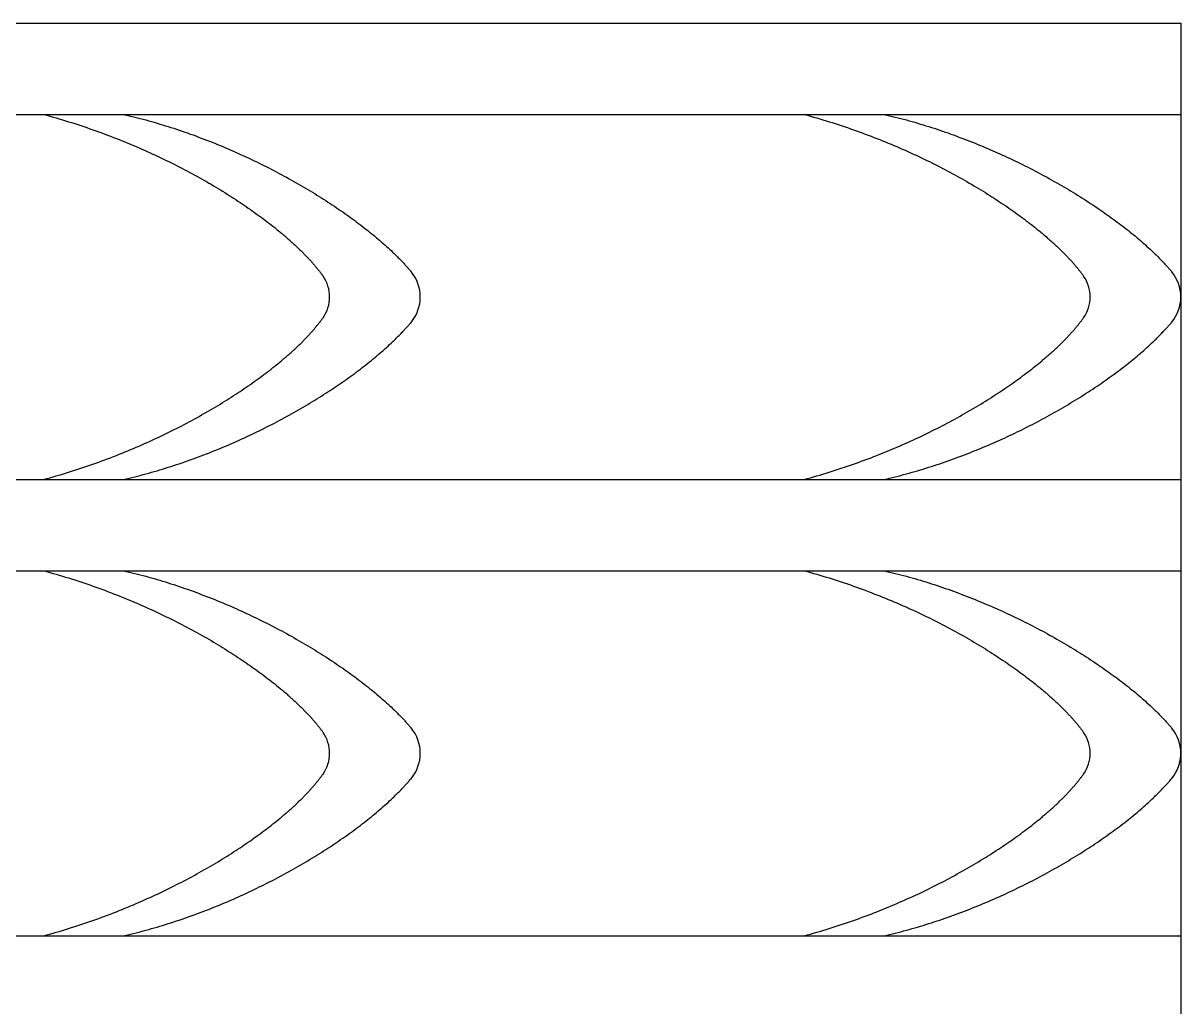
# Model space of a CAD drawing. Extents: x -111 to 2985, y -118 to 122.
# Drawn here: x 96.61 to 115.93, y -22.35 to -5.93 of the extents above; entities that cross this region are included whole.
import ezdxf

# ---------------------------------------------------------------- set-up
doc = ezdxf.new("R2010")
doc.units = 0
doc.layers.add('LAYER_03', color=5, linetype='CONTINUOUS')

msp = doc.modelspace()

# ---------------------------------------------------------------- linework, layer by layer
at = {"layer": 'LAYER_03'}
for points in [[(39.763, -5.931), (115.933, -5.931)], [(115.933, -5.931), (115.933, -30.305)], [(39.763, -7.454), (115.933, -7.454)], [(96.951, -7.454), (97.004, -7.468), (97.056, -7.483), (97.108, -7.498), (97.16, -7.513), (97.212, -7.528), (97.264, -7.543), (97.316, -7.559), (97.367, -7.575), (97.418, -7.591), (97.469, -7.607), (97.52, -7.624), (97.571, -7.64), (97.622, -7.657), (97.672, -7.674), (97.722, -7.692), (97.772, -7.709), (97.822, -7.727), (97.871, -7.745), (97.921, -7.763), (97.97, -7.781), (98.019, -7.799), (98.067, -7.818), (98.116, -7.837), (98.164, -7.855), (98.212, -7.874), (98.26, -7.894), (98.308, -7.913), (98.355, -7.933), (98.403, -7.952), (98.45, -7.972), (98.497, -7.992), (98.543, -8.012), (98.589, -8.033), (98.636, -8.053), (98.681, -8.073), (98.727, -8.094), (98.772, -8.115), (98.818, -8.136), (98.863, -8.157), (98.907, -8.178), (98.952, -8.199), (98.996, -8.221), (99.04, -8.242), (99.083, -8.264), (99.127, -8.285), (99.17, -8.307), (99.213, -8.329), (99.256, -8.351), (99.298, -8.373), (99.34, -8.395), (99.382, -8.418), (99.423, -8.44), (99.465, -8.462), (99.506, -8.485), (99.546, -8.508), (99.587, -8.53), (99.627, -8.553), (99.667, -8.576), (99.707, -8.599), (99.746, -8.621), (99.785, -8.644), (99.824, -8.667), (99.862, -8.69), (99.9, -8.714), (99.938, -8.737), (99.975, -8.76), (100.013, -8.783), (100.05, -8.806), (100.086, -8.83), (100.122, -8.853), (100.158, -8.876), (100.194, -8.9), (100.229, -8.923), (100.264, -8.947), (100.299, -8.97), (100.333, -8.993), (100.367, -9.017), (100.401, -9.04), (100.434, -9.064), (100.467, -9.087), (100.5, -9.111), (100.532, -9.134), (100.564, -9.158), (100.596, -9.181), (100.627, -9.204), (100.658, -9.228), (100.689, -9.251), (100.719, -9.274), (100.749, -9.298), (100.779, -9.321), (100.808, -9.344), (100.837, -9.367), (100.865, -9.391), (100.893, -9.414), (100.907, -9.425), (100.921, -9.437), (100.935, -9.448), (100.948, -9.46), (100.962, -9.471), (100.975, -9.483), (100.989, -9.494), (101.002, -9.506), (101.015, -9.517), (101.028, -9.529), (101.041, -9.54), (101.054, -9.551), (101.067, -9.563), (101.079, -9.574), (101.092, -9.586), (101.105, -9.597), (101.117, -9.608), (101.129, -9.619), (101.141, -9.631), (101.154, -9.642), (101.166, -9.653), (101.177, -9.664), (101.189, -9.676), (101.201, -9.687), (101.213, -9.698), (101.224, -9.709), (101.235, -9.72), (101.247, -9.731), (101.258, -9.742), (101.269, -9.753), (101.28, -9.764), (101.291, -9.775), (101.302, -9.786), (101.313, -9.797), (101.323, -9.808), (101.334, -9.819), (101.344, -9.83), (101.354, -9.841), (101.365, -9.852), (101.375, -9.863), (101.385, -9.873), (101.395, -9.884), (101.404, -9.895), (101.414, -9.906), (101.424, -9.916), (101.433, -9.927), (101.442, -9.937), (101.452, -9.948), (101.461, -9.959), (101.47, -9.969), (101.479, -9.98), (101.488, -9.99), (101.496, -10.001), (101.505, -10.011), (101.513, -10.021), (101.522, -10.032), (101.53, -10.042), (101.538, -10.052), (101.546, -10.062), (101.554, -10.073), (101.562, -10.083), (101.57, -10.093), (101.578, -10.103), (101.585, -10.113), (101.593, -10.123), (101.6, -10.133), (101.607, -10.143), (101.614, -10.153)], [(98.283, -7.454), (98.33, -7.465), (98.376, -7.476), (98.423, -7.487), (98.47, -7.498), (98.517, -7.51), (98.564, -7.522), (98.611, -7.535), (98.657, -7.547), (98.704, -7.56), (98.751, -7.573), (98.797, -7.586), (98.844, -7.6), (98.89, -7.614), (98.937, -7.628), (98.983, -7.642), (99.03, -7.657), (99.076, -7.671), (99.122, -7.686), (99.168, -7.701), (99.215, -7.717), (99.261, -7.733), (99.307, -7.748), (99.353, -7.764), (99.398, -7.781), (99.444, -7.797), (99.49, -7.814), (99.535, -7.831), (99.581, -7.848), (99.626, -7.865), (99.671, -7.883), (99.717, -7.9), (99.762, -7.918), (99.806, -7.936), (99.851, -7.954), (99.896, -7.973), (99.941, -7.991), (99.985, -8.01), (100.029, -8.029), (100.074, -8.048), (100.118, -8.067), (100.162, -8.087), (100.205, -8.106), (100.249, -8.126), (100.293, -8.146), (100.336, -8.166), (100.379, -8.186), (100.422, -8.206), (100.465, -8.227), (100.508, -8.247), (100.55, -8.268), (100.593, -8.289), (100.635, -8.31), (100.677, -8.331), (100.719, -8.352), (100.76, -8.374), (100.802, -8.395), (100.843, -8.417), (100.884, -8.439), (100.925, -8.46), (100.966, -8.482), (101.006, -8.504), (101.047, -8.527), (101.087, -8.549), (101.126, -8.571), (101.166, -8.594), (101.206, -8.616), (101.245, -8.639), (101.284, -8.662), (101.322, -8.684), (101.361, -8.707), (101.399, -8.73), (101.437, -8.753), (101.475, -8.776), (101.513, -8.8), (101.55, -8.823), (101.587, -8.846), (101.624, -8.87), (101.66, -8.893), (101.696, -8.916), (101.732, -8.94), (101.768, -8.964), (101.804, -8.987), (101.839, -9.011), (101.874, -9.035), (101.908, -9.058), (101.943, -9.082), (101.977, -9.106), (102.011, -9.13), (102.044, -9.154), (102.077, -9.178), (102.11, -9.202), (102.143, -9.226), (102.175, -9.25), (102.207, -9.274), (102.238, -9.298), (102.27, -9.322), (102.301, -9.346), (102.331, -9.37), (102.362, -9.394), (102.392, -9.418), (102.421, -9.442), (102.451, -9.466), (102.48, -9.489), (102.508, -9.513), (102.536, -9.537), (102.564, -9.561), (102.592, -9.585), (102.619, -9.609), (102.646, -9.633), (102.673, -9.657), (102.699, -9.681), (102.724, -9.704), (102.75, -9.728), (102.775, -9.752), (102.787, -9.763), (102.799, -9.775), (102.812, -9.787), (102.824, -9.799), (102.836, -9.811), (102.848, -9.822), (102.859, -9.834), (102.871, -9.846), (102.883, -9.858), (102.894, -9.869), (102.905, -9.881), (102.917, -9.893), (102.928, -9.904), (102.939, -9.916), (102.95, -9.927), (102.961, -9.939), (102.972, -9.951), (102.982, -9.962), (102.993, -9.974), (103.003, -9.985), (103.014, -9.997), (103.024, -10.008), (103.034, -10.02), (103.044, -10.031), (103.054, -10.043), (103.064, -10.054), (103.074, -10.065), (103.083, -10.077)], [(109.646, -7.454), (109.699, -7.468), (109.751, -7.483), (109.803, -7.498), (109.855, -7.513), (109.907, -7.528), (109.959, -7.543), (110.011, -7.559), (110.062, -7.575), (110.113, -7.591), (110.164, -7.607), (110.215, -7.624), (110.266, -7.64), (110.316, -7.657), (110.367, -7.674), (110.417, -7.692), (110.467, -7.709), (110.517, -7.727), (110.566, -7.745), (110.616, -7.763), (110.665, -7.781), (110.714, -7.799), (110.762, -7.818), (110.811, -7.837), (110.859, -7.855), (110.907, -7.874), (110.955, -7.894), (111.003, -7.913), (111.05, -7.933), (111.098, -7.952), (111.145, -7.972), (111.192, -7.992), (111.238, -8.012), (111.284, -8.033), (111.331, -8.053), (111.376, -8.073), (111.422, -8.094), (111.467, -8.115), (111.513, -8.136), (111.558, -8.157), (111.602, -8.178), (111.647, -8.199), (111.691, -8.221), (111.735, -8.242), (111.778, -8.264), (111.822, -8.285), (111.865, -8.307), (111.908, -8.329), (111.951, -8.351), (111.993, -8.373), (112.035, -8.395), (112.077, -8.418), (112.118, -8.44), (112.16, -8.462), (112.201, -8.485), (112.241, -8.508), (112.282, -8.53), (112.322, -8.553), (112.362, -8.576), (112.402, -8.599), (112.441, -8.621), (112.48, -8.644), (112.519, -8.667), (112.557, -8.69), (112.595, -8.714), (112.633, -8.737), (112.67, -8.76), (112.708, -8.783), (112.745, -8.806), (112.781, -8.83), (112.817, -8.853), (112.853, -8.876), (112.889, -8.9), (112.924, -8.923), (112.959, -8.947), (112.994, -8.97), (113.028, -8.993), (113.062, -9.017), (113.096, -9.04), (113.129, -9.064), (113.162, -9.087), (113.195, -9.111), (113.227, -9.134), (113.259, -9.158), (113.291, -9.181), (113.322, -9.204), (113.353, -9.228), (113.384, -9.251), (113.414, -9.274), (113.444, -9.298), (113.474, -9.321), (113.503, -9.344), (113.532, -9.367), (113.56, -9.391), (113.588, -9.414), (113.602, -9.425), (113.616, -9.437), (113.63, -9.448), (113.643, -9.46), (113.657, -9.471), (113.67, -9.483), (113.684, -9.494), (113.697, -9.506), (113.71, -9.517), (113.723, -9.529), (113.736, -9.54), (113.749, -9.551), (113.762, -9.563), (113.774, -9.574), (113.787, -9.586), (113.8, -9.597), (113.812, -9.608), (113.824, -9.619), (113.836, -9.631), (113.849, -9.642), (113.861, -9.653), (113.872, -9.664), (113.884, -9.676), (113.896, -9.687), (113.908, -9.698), (113.919, -9.709), (113.93, -9.72), (113.942, -9.731), (113.953, -9.742), (113.964, -9.753), (113.975, -9.764), (113.986, -9.775), (113.997, -9.786), (114.008, -9.797), (114.018, -9.808), (114.029, -9.819), (114.039, -9.83), (114.049, -9.841), (114.06, -9.852), (114.07, -9.863), (114.08, -9.873), (114.09, -9.884), (114.099, -9.895), (114.109, -9.906), (114.119, -9.916), (114.128, -9.927), (114.137, -9.937), (114.147, -9.948), (114.156, -9.959), (114.165, -9.969), (114.174, -9.98), (114.183, -9.99), (114.191, -10.001), (114.2, -10.011), (114.208, -10.021), (114.217, -10.032), (114.225, -10.042), (114.233, -10.052), (114.241, -10.062), (114.249, -10.073), (114.257, -10.083), (114.265, -10.093), (114.273, -10.103), (114.28, -10.113), (114.288, -10.123), (114.295, -10.133), (114.302, -10.143), (114.309, -10.153)], [(110.978, -7.454), (111.025, -7.465), (111.071, -7.476), (111.118, -7.487), (111.165, -7.498), (111.212, -7.51), (111.259, -7.522), (111.306, -7.535), (111.352, -7.547), (111.399, -7.56), (111.446, -7.573), (111.492, -7.586), (111.539, -7.6), (111.585, -7.614), (111.632, -7.628), (111.678, -7.642), (111.725, -7.657), (111.771, -7.671), (111.817, -7.686), (111.863, -7.701), (111.91, -7.717), (111.956, -7.733), (112.002, -7.748), (112.048, -7.764), (112.093, -7.781), (112.139, -7.797), (112.185, -7.814), (112.23, -7.831), (112.276, -7.848), (112.321, -7.865), (112.366, -7.883), (112.412, -7.9), (112.457, -7.918), (112.501, -7.936), (112.546, -7.954), (112.591, -7.973), (112.636, -7.991), (112.68, -8.01), (112.724, -8.029), (112.769, -8.048), (112.813, -8.067), (112.857, -8.087), (112.9, -8.106), (112.944, -8.126), (112.988, -8.146), (113.031, -8.166), (113.074, -8.186), (113.117, -8.206), (113.16, -8.227), (113.203, -8.247), (113.245, -8.268), (113.288, -8.289), (113.33, -8.31), (113.372, -8.331), (113.414, -8.352), (113.455, -8.374), (113.497, -8.395), (113.538, -8.417), (113.579, -8.439), (113.62, -8.46), (113.661, -8.482), (113.701, -8.504), (113.742, -8.527), (113.782, -8.549), (113.821, -8.571), (113.861, -8.594), (113.901, -8.616), (113.94, -8.639), (113.979, -8.662), (114.017, -8.684), (114.056, -8.707), (114.094, -8.73), (114.132, -8.753), (114.17, -8.776), (114.208, -8.8), (114.245, -8.823), (114.282, -8.846), (114.319, -8.87), (114.355, -8.893), (114.391, -8.916), (114.427, -8.94), (114.463, -8.964), (114.499, -8.987), (114.534, -9.011), (114.569, -9.035), (114.603, -9.058), (114.638, -9.082), (114.672, -9.106), (114.706, -9.13), (114.739, -9.154), (114.772, -9.178), (114.805, -9.202), (114.838, -9.226), (114.87, -9.25), (114.902, -9.274), (114.933, -9.298), (114.965, -9.322), (114.996, -9.346), (115.026, -9.37), (115.057, -9.394), (115.087, -9.418), (115.116, -9.442), (115.146, -9.466), (115.175, -9.489), (115.203, -9.513), (115.231, -9.537), (115.259, -9.561), (115.287, -9.585), (115.314, -9.609), (115.341, -9.633), (115.368, -9.657), (115.394, -9.681), (115.419, -9.704), (115.445, -9.728), (115.47, -9.752), (115.482, -9.763), (115.494, -9.775), (115.507, -9.787), (115.519, -9.799), (115.531, -9.811), (115.543, -9.822), (115.554, -9.834), (115.566, -9.846), (115.578, -9.858), (115.589, -9.869), (115.6, -9.881), (115.612, -9.893), (115.623, -9.904), (115.634, -9.916), (115.645, -9.927), (115.656, -9.939), (115.667, -9.951), (115.677, -9.962), (115.688, -9.974), (115.698, -9.985), (115.709, -9.997), (115.719, -10.008), (115.729, -10.02), (115.739, -10.031), (115.749, -10.043), (115.759, -10.054), (115.769, -10.065), (115.778, -10.077)], [(98.283, -13.548), (98.33, -13.537), (98.376, -13.526), (98.423, -13.515), (98.47, -13.503), (98.517, -13.491), (98.564, -13.479), (98.611, -13.467), (98.657, -13.454), (98.704, -13.441), (98.751, -13.428), (98.797, -13.415), (98.844, -13.402), (98.89, -13.388), (98.937, -13.374), (98.983, -13.359), (99.03, -13.345), (99.076, -13.33), (99.122, -13.315), (99.168, -13.3), (99.215, -13.285), (99.261, -13.269), (99.307, -13.253), (99.353, -13.237), (99.398, -13.221), (99.444, -13.204), (99.49, -13.188), (99.535, -13.171), (99.581, -13.154), (99.626, -13.136), (99.671, -13.119), (99.717, -13.101), (99.762, -13.083), (99.806, -13.065), (99.851, -13.047), (99.896, -13.029), (99.941, -13.01), (99.985, -12.991), (100.029, -12.973), (100.074, -12.954), (100.118, -12.934), (100.162, -12.915), (100.205, -12.895), (100.249, -12.876), (100.293, -12.856), (100.336, -12.836), (100.379, -12.816), (100.422, -12.795), (100.465, -12.775), (100.508, -12.754), (100.55, -12.733), (100.593, -12.713), (100.635, -12.692), (100.677, -12.67), (100.719, -12.649), (100.76, -12.628), (100.802, -12.606), (100.843, -12.585), (100.884, -12.563), (100.925, -12.541), (100.966, -12.519), (101.006, -12.497), (101.047, -12.475), (101.087, -12.453), (101.126, -12.43), (101.166, -12.408), (101.206, -12.385), (101.245, -12.363), (101.284, -12.34), (101.322, -12.317), (101.361, -12.294), (101.399, -12.271), (101.437, -12.248), (101.475, -12.225), (101.513, -12.202), (101.55, -12.179), (101.587, -12.155), (101.624, -12.132), (101.66, -12.109), (101.696, -12.085), (101.732, -12.061), (101.768, -12.038), (101.804, -12.014), (101.839, -11.991), (101.874, -11.967), (101.908, -11.943), (101.943, -11.919), (101.977, -11.895), (102.011, -11.872), (102.044, -11.848), (102.077, -11.824), (102.11, -11.8), (102.143, -11.776), (102.175, -11.752), (102.207, -11.728), (102.238, -11.704), (102.27, -11.68), (102.301, -11.656), (102.331, -11.632), (102.362, -11.608), (102.392, -11.584), (102.421, -11.56), (102.451, -11.536), (102.48, -11.512), (102.508, -11.488), (102.536, -11.464), (102.564, -11.44), (102.592, -11.416), (102.619, -11.392), (102.646, -11.369), (102.673, -11.345), (102.699, -11.321), (102.724, -11.297), (102.75, -11.273), (102.775, -11.25), (102.787, -11.238), (102.799, -11.226), (102.812, -11.214), (102.824, -11.203), (102.836, -11.191), (102.848, -11.179), (102.859, -11.167), (102.871, -11.156), (102.883, -11.144), (102.894, -11.132), (102.905, -11.121), (102.917, -11.109), (102.928, -11.097), (102.939, -11.086), (102.95, -11.074), (102.961, -11.062), (102.972, -11.051), (102.982, -11.039), (102.993, -11.028), (103.003, -11.016), (103.014, -11.005), (103.024, -10.993), (103.034, -10.982), (103.044, -10.97), (103.054, -10.959), (103.064, -10.947), (103.074, -10.936), (103.083, -10.925)], [(109.646, -13.548), (109.699, -13.533), (109.751, -13.519), (109.803, -13.504), (109.855, -13.489), (109.907, -13.474), (109.959, -13.458), (110.011, -13.443), (110.062, -13.427), (110.113, -13.411), (110.164, -13.394), (110.215, -13.378), (110.266, -13.361), (110.317, -13.344), (110.367, -13.327), (110.417, -13.31), (110.467, -13.292), (110.517, -13.275), (110.566, -13.257), (110.616, -13.239), (110.665, -13.221), (110.714, -13.202), (110.762, -13.184), (110.811, -13.165), (110.859, -13.146), (110.907, -13.127), (110.955, -13.108), (111.003, -13.088), (111.05, -13.069), (111.098, -13.049), (111.145, -13.029), (111.192, -13.009), (111.238, -12.989), (111.284, -12.969), (111.331, -12.949), (111.376, -12.928), (111.422, -12.907), (111.468, -12.887), (111.513, -12.866), (111.558, -12.845), (111.602, -12.823), (111.647, -12.802), (111.691, -12.781), (111.735, -12.759), (111.778, -12.738), (111.822, -12.716), (111.865, -12.694), (111.908, -12.672), (111.951, -12.65), (111.993, -12.628), (112.035, -12.606), (112.077, -12.584), (112.118, -12.561), (112.16, -12.539), (112.201, -12.516), (112.241, -12.494), (112.282, -12.471), (112.322, -12.449), (112.362, -12.426), (112.402, -12.403), (112.441, -12.38), (112.48, -12.357), (112.519, -12.334), (112.557, -12.311), (112.595, -12.288), (112.633, -12.265), (112.67, -12.242), (112.708, -12.218), (112.745, -12.195), (112.781, -12.172), (112.817, -12.148), (112.853, -12.125), (112.889, -12.102), (112.924, -12.078), (112.959, -12.055), (112.994, -12.031), (113.028, -12.008), (113.062, -11.985), (113.096, -11.961), (113.129, -11.938), (113.162, -11.914), (113.195, -11.891), (113.227, -11.867), (113.26, -11.844), (113.291, -11.82), (113.322, -11.797), (113.353, -11.774), (113.384, -11.75), (113.414, -11.727), (113.444, -11.704), (113.474, -11.68), (113.503, -11.657), (113.532, -11.634), (113.56, -11.611), (113.588, -11.588), (113.602, -11.576), (113.616, -11.565), (113.63, -11.553), (113.643, -11.542), (113.657, -11.53), (113.67, -11.519), (113.684, -11.507), (113.697, -11.496), (113.71, -11.484), (113.723, -11.473), (113.736, -11.461), (113.749, -11.45), (113.762, -11.439), (113.775, -11.427), (113.787, -11.416), (113.8, -11.405), (113.812, -11.393), (113.824, -11.382), (113.836, -11.371), (113.849, -11.359), (113.861, -11.348), (113.872, -11.337), (113.884, -11.326), (113.896, -11.315), (113.908, -11.303), (113.919, -11.292), (113.931, -11.281), (113.942, -11.27), (113.953, -11.259), (113.964, -11.248), (113.975, -11.237), (113.986, -11.226), (113.997, -11.215), (114.008, -11.204), (114.018, -11.193), (114.029, -11.182), (114.039, -11.171), (114.049, -11.16), (114.06, -11.15), (114.07, -11.139), (114.08, -11.128), (114.09, -11.117), (114.099, -11.107), (114.109, -11.096), (114.119, -11.085), (114.128, -11.075), (114.137, -11.064), (114.147, -11.053), (114.156, -11.043), (114.165, -11.032), (114.174, -11.022), (114.183, -11.011), (114.191, -11.001), (114.2, -10.991), (114.208, -10.98), (114.217, -10.97), (114.225, -10.959), (114.233, -10.949), (114.241, -10.939), (114.249, -10.929), (114.257, -10.919), (114.265, -10.908), (114.273, -10.898), (114.28, -10.888), (114.288, -10.878), (114.295, -10.868), (114.302, -10.858), (114.309, -10.848)], [(39.763, -13.548), (115.933, -13.548)], [(39.763, -15.071), (115.933, -15.071)], [(96.951, -15.071), (97.004, -15.085), (97.056, -15.1), (97.108, -15.115), (97.16, -15.13), (97.212, -15.145), (97.264, -15.16), (97.316, -15.176), (97.367, -15.192), (97.418, -15.208), (97.469, -15.224), (97.52, -15.241), (97.571, -15.257), (97.622, -15.274), (97.672, -15.291), (97.722, -15.309), (97.772, -15.326), (97.822, -15.344), (97.871, -15.362), (97.921, -15.38), (97.97, -15.398), (98.019, -15.416), (98.067, -15.435), (98.116, -15.454), (98.164, -15.472), (98.212, -15.491), (98.26, -15.511), (98.308, -15.53), (98.355, -15.55), (98.403, -15.569), (98.45, -15.589), (98.497, -15.609), (98.543, -15.629), (98.589, -15.65), (98.636, -15.67), (98.681, -15.69), (98.727, -15.711), (98.772, -15.732), (98.818, -15.753), (98.863, -15.774), (98.907, -15.795), (98.952, -15.816), (98.996, -15.838), (99.04, -15.859), (99.083, -15.881), (99.127, -15.902), (99.17, -15.924), (99.213, -15.946), (99.256, -15.968), (99.298, -15.99), (99.34, -16.012), (99.382, -16.035), (99.423, -16.057), (99.465, -16.079), (99.506, -16.102), (99.546, -16.125), (99.587, -16.147), (99.627, -16.17), (99.667, -16.193), (99.707, -16.216), (99.746, -16.238), (99.785, -16.261), (99.824, -16.284), (99.862, -16.307), (99.9, -16.331), (99.938, -16.354), (99.975, -16.377), (100.013, -16.4), (100.05, -16.423), (100.086, -16.447), (100.122, -16.47), (100.158, -16.493), (100.194, -16.517), (100.229, -16.54), (100.264, -16.564), (100.299, -16.587), (100.333, -16.61), (100.367, -16.634), (100.401, -16.657), (100.434, -16.681), (100.467, -16.704), (100.5, -16.728), (100.532, -16.751), (100.564, -16.775), (100.596, -16.798), (100.627, -16.821), (100.658, -16.845), (100.689, -16.868), (100.719, -16.891), (100.749, -16.915), (100.779, -16.938), (100.808, -16.961), (100.837, -16.984), (100.865, -17.008), (100.893, -17.031), (100.907, -17.042), (100.921, -17.054), (100.935, -17.065), (100.948, -17.077), (100.962, -17.088), (100.975, -17.1), (100.989, -17.111), (101.002, -17.123), (101.015, -17.134), (101.028, -17.146), (101.041, -17.157), (101.054, -17.168), (101.067, -17.18), (101.079, -17.191), (101.092, -17.203), (101.105, -17.214), (101.117, -17.225), (101.129, -17.236), (101.141, -17.248), (101.154, -17.259), (101.166, -17.27), (101.177, -17.281), (101.189, -17.293), (101.201, -17.304), (101.213, -17.315), (101.224, -17.326), (101.235, -17.337), (101.247, -17.348), (101.258, -17.359), (101.269, -17.37), (101.28, -17.381), (101.291, -17.392), (101.302, -17.403), (101.313, -17.414), (101.323, -17.425), (101.334, -17.436), (101.344, -17.447), (101.354, -17.458), (101.365, -17.469), (101.375, -17.48), (101.385, -17.49), (101.395, -17.501), (101.404, -17.512), (101.414, -17.523), (101.424, -17.533), (101.433, -17.544), (101.442, -17.554), (101.452, -17.565), (101.461, -17.576), (101.47, -17.586), (101.479, -17.597), (101.488, -17.607), (101.496, -17.618), (101.505, -17.628), (101.513, -17.638), (101.522, -17.649), (101.53, -17.659), (101.538, -17.669), (101.546, -17.679), (101.554, -17.69), (101.562, -17.7), (101.57, -17.71), (101.578, -17.72), (101.585, -17.73), (101.593, -17.74), (101.6, -17.75), (101.607, -17.76), (101.614, -17.77)], [(98.283, -15.071), (98.33, -15.082), (98.376, -15.093), (98.423, -15.104), (98.47, -15.115), (98.517, -15.127), (98.564, -15.139), (98.611, -15.152), (98.657, -15.164), (98.704, -15.177), (98.751, -15.19), (98.797, -15.203), (98.844, -15.217), (98.89, -15.231), (98.937, -15.245), (98.983, -15.259), (99.03, -15.274), (99.076, -15.288), (99.122, -15.303), (99.168, -15.318), (99.215, -15.334), (99.261, -15.35), (99.307, -15.365), (99.353, -15.381), (99.398, -15.398), (99.444, -15.414), (99.49, -15.431), (99.535, -15.448), (99.581, -15.465), (99.626, -15.482), (99.671, -15.5), (99.717, -15.517), (99.762, -15.535), (99.806, -15.553), (99.851, -15.571), (99.896, -15.59), (99.941, -15.608), (99.985, -15.627), (100.029, -15.646), (100.074, -15.665), (100.118, -15.684), (100.162, -15.704), (100.205, -15.723), (100.249, -15.743), (100.293, -15.763), (100.336, -15.783), (100.379, -15.803), (100.422, -15.823), (100.465, -15.844), (100.508, -15.864), (100.55, -15.885), (100.593, -15.906), (100.635, -15.927), (100.677, -15.948), (100.719, -15.969), (100.76, -15.991), (100.802, -16.012), (100.843, -16.034), (100.884, -16.056), (100.925, -16.077), (100.966, -16.099), (101.006, -16.121), (101.047, -16.144), (101.087, -16.166), (101.126, -16.188), (101.166, -16.211), (101.206, -16.233), (101.245, -16.256), (101.284, -16.279), (101.322, -16.301), (101.361, -16.324), (101.399, -16.347), (101.437, -16.37), (101.475, -16.393), (101.513, -16.417), (101.55, -16.44), (101.587, -16.463), (101.624, -16.487), (101.66, -16.51), (101.696, -16.533), (101.732, -16.557), (101.768, -16.581), (101.804, -16.604), (101.839, -16.628), (101.874, -16.652), (101.908, -16.675), (101.943, -16.699), (101.977, -16.723), (102.011, -16.747), (102.044, -16.771), (102.077, -16.795), (102.11, -16.819), (102.143, -16.843), (102.175, -16.867), (102.207, -16.891), (102.238, -16.915), (102.27, -16.939), (102.301, -16.963), (102.331, -16.987), (102.362, -17.011), (102.392, -17.035), (102.421, -17.059), (102.451, -17.083), (102.48, -17.106), (102.508, -17.13), (102.536, -17.154), (102.564, -17.178), (102.592, -17.202), (102.619, -17.226), (102.646, -17.25), (102.673, -17.274), (102.699, -17.298), (102.724, -17.321), (102.75, -17.345), (102.775, -17.369), (102.787, -17.38), (102.799, -17.392), (102.812, -17.404), (102.824, -17.416), (102.836, -17.428), (102.848, -17.439), (102.859, -17.451), (102.871, -17.463), (102.883, -17.475), (102.894, -17.486), (102.905, -17.498), (102.917, -17.51), (102.928, -17.521), (102.939, -17.533), (102.95, -17.544), (102.961, -17.556), (102.972, -17.568), (102.982, -17.579), (102.993, -17.591), (103.003, -17.602), (103.014, -17.614), (103.024, -17.625), (103.034, -17.637), (103.044, -17.648), (103.054, -17.66), (103.064, -17.671), (103.074, -17.682), (103.083, -17.694)], [(109.646, -15.071), (109.699, -15.085), (109.751, -15.1), (109.803, -15.115), (109.855, -15.13), (109.907, -15.145), (109.959, -15.16), (110.011, -15.176), (110.062, -15.192), (110.113, -15.208), (110.164, -15.224), (110.215, -15.241), (110.266, -15.257), (110.316, -15.274), (110.367, -15.291), (110.417, -15.309), (110.467, -15.326), (110.517, -15.344), (110.566, -15.362), (110.616, -15.38), (110.665, -15.398), (110.714, -15.416), (110.762, -15.435), (110.811, -15.454), (110.859, -15.472), (110.907, -15.491), (110.955, -15.511), (111.003, -15.53), (111.05, -15.55), (111.098, -15.569), (111.145, -15.589), (111.192, -15.609), (111.238, -15.629), (111.284, -15.65), (111.331, -15.67), (111.376, -15.69), (111.422, -15.711), (111.467, -15.732), (111.513, -15.753), (111.558, -15.774), (111.602, -15.795), (111.647, -15.816), (111.691, -15.838), (111.735, -15.859), (111.778, -15.881), (111.822, -15.902), (111.865, -15.924), (111.908, -15.946), (111.951, -15.968), (111.993, -15.99), (112.035, -16.012), (112.077, -16.035), (112.118, -16.057), (112.16, -16.079), (112.201, -16.102), (112.241, -16.125), (112.282, -16.147), (112.322, -16.17), (112.362, -16.193), (112.402, -16.216), (112.441, -16.238), (112.48, -16.261), (112.519, -16.284), (112.557, -16.307), (112.595, -16.331), (112.633, -16.354), (112.67, -16.377), (112.708, -16.4), (112.745, -16.423), (112.781, -16.447), (112.817, -16.47), (112.853, -16.493), (112.889, -16.517), (112.924, -16.54), (112.959, -16.564), (112.994, -16.587), (113.028, -16.61), (113.062, -16.634), (113.096, -16.657), (113.129, -16.681), (113.162, -16.704), (113.195, -16.728), (113.227, -16.751), (113.259, -16.775), (113.291, -16.798), (113.322, -16.821), (113.353, -16.845), (113.384, -16.868), (113.414, -16.891), (113.444, -16.915), (113.474, -16.938), (113.503, -16.961), (113.532, -16.984), (113.56, -17.008), (113.588, -17.031), (113.602, -17.042), (113.616, -17.054), (113.63, -17.065), (113.643, -17.077), (113.657, -17.088), (113.67, -17.1), (113.684, -17.111), (113.697, -17.123), (113.71, -17.134), (113.723, -17.146), (113.736, -17.157), (113.749, -17.168), (113.762, -17.18), (113.774, -17.191), (113.787, -17.203), (113.8, -17.214), (113.812, -17.225), (113.824, -17.236), (113.836, -17.248), (113.849, -17.259), (113.861, -17.27), (113.872, -17.281), (113.884, -17.293), (113.896, -17.304), (113.908, -17.315), (113.919, -17.326), (113.93, -17.337), (113.942, -17.348), (113.953, -17.359), (113.964, -17.37), (113.975, -17.381), (113.986, -17.392), (113.997, -17.403), (114.008, -17.414), (114.018, -17.425), (114.029, -17.436), (114.039, -17.447), (114.049, -17.458), (114.06, -17.469), (114.07, -17.48), (114.08, -17.49), (114.09, -17.501), (114.099, -17.512), (114.109, -17.523), (114.119, -17.533), (114.128, -17.544), (114.137, -17.554), (114.147, -17.565), (114.156, -17.576), (114.165, -17.586), (114.174, -17.597), (114.183, -17.607), (114.191, -17.618), (114.2, -17.628), (114.208, -17.638), (114.217, -17.649), (114.225, -17.659), (114.233, -17.669), (114.241, -17.679), (114.249, -17.69), (114.257, -17.7), (114.265, -17.71), (114.273, -17.72), (114.28, -17.73), (114.288, -17.74), (114.295, -17.75), (114.302, -17.76), (114.309, -17.77)], [(110.978, -15.071), (111.025, -15.082), (111.071, -15.093), (111.118, -15.104), (111.165, -15.115), (111.212, -15.127), (111.259, -15.139), (111.306, -15.152), (111.352, -15.164), (111.399, -15.177), (111.446, -15.19), (111.492, -15.203), (111.539, -15.217), (111.585, -15.231), (111.632, -15.245), (111.678, -15.259), (111.725, -15.274), (111.771, -15.288), (111.817, -15.303), (111.863, -15.318), (111.91, -15.334), (111.956, -15.35), (112.002, -15.365), (112.048, -15.381), (112.093, -15.398), (112.139, -15.414), (112.185, -15.431), (112.23, -15.448), (112.276, -15.465), (112.321, -15.482), (112.366, -15.5), (112.412, -15.517), (112.457, -15.535), (112.501, -15.553), (112.546, -15.571), (112.591, -15.59), (112.636, -15.608), (112.68, -15.627), (112.724, -15.646), (112.769, -15.665), (112.813, -15.684), (112.857, -15.704), (112.9, -15.723), (112.944, -15.743), (112.988, -15.763), (113.031, -15.783), (113.074, -15.803), (113.117, -15.823), (113.16, -15.844), (113.203, -15.864), (113.245, -15.885), (113.288, -15.906), (113.33, -15.927), (113.372, -15.948), (113.414, -15.969), (113.455, -15.991), (113.497, -16.012), (113.538, -16.034), (113.579, -16.056), (113.62, -16.077), (113.661, -16.099), (113.701, -16.121), (113.742, -16.144), (113.782, -16.166), (113.821, -16.188), (113.861, -16.211), (113.901, -16.233), (113.94, -16.256), (113.979, -16.279), (114.017, -16.301), (114.056, -16.324), (114.094, -16.347), (114.132, -16.37), (114.17, -16.393), (114.208, -16.417), (114.245, -16.44), (114.282, -16.463), (114.319, -16.487), (114.355, -16.51), (114.391, -16.533), (114.427, -16.557), (114.463, -16.581), (114.499, -16.604), (114.534, -16.628), (114.569, -16.652), (114.603, -16.675), (114.638, -16.699), (114.672, -16.723), (114.706, -16.747), (114.739, -16.771), (114.772, -16.795), (114.805, -16.819), (114.838, -16.843), (114.87, -16.867), (114.902, -16.891), (114.933, -16.915), (114.965, -16.939), (114.996, -16.963), (115.026, -16.987), (115.057, -17.011), (115.087, -17.035), (115.116, -17.059), (115.146, -17.083), (115.175, -17.106), (115.203, -17.13), (115.231, -17.154), (115.259, -17.178), (115.287, -17.202), (115.314, -17.226), (115.341, -17.25), (115.368, -17.274), (115.394, -17.298), (115.419, -17.321), (115.445, -17.345), (115.47, -17.369), (115.482, -17.38), (115.494, -17.392), (115.507, -17.404), (115.519, -17.416), (115.531, -17.428), (115.543, -17.439), (115.554, -17.451), (115.566, -17.463), (115.578, -17.475), (115.589, -17.486), (115.6, -17.498), (115.612, -17.51), (115.623, -17.521), (115.634, -17.533), (115.645, -17.544), (115.656, -17.556), (115.667, -17.568), (115.677, -17.579), (115.688, -17.591), (115.698, -17.602), (115.709, -17.614), (115.719, -17.625), (115.729, -17.637), (115.739, -17.648), (115.749, -17.66), (115.759, -17.671), (115.769, -17.682), (115.778, -17.694)], [(96.951, -21.165), (97.004, -21.15), (97.056, -21.136), (97.108, -21.121), (97.16, -21.106), (97.212, -21.091), (97.264, -21.075), (97.316, -21.06), (97.367, -21.044), (97.418, -21.028), (97.469, -21.011), (97.52, -20.995), (97.571, -20.978), (97.622, -20.961), (97.672, -20.944), (97.722, -20.927), (97.772, -20.909), (97.822, -20.892), (97.871, -20.874), (97.921, -20.856), (97.97, -20.838), (98.019, -20.819), (98.067, -20.801), (98.116, -20.782), (98.164, -20.763), (98.212, -20.744), (98.26, -20.725), (98.308, -20.705), (98.355, -20.686), (98.403, -20.666), (98.45, -20.646), (98.497, -20.626), (98.543, -20.606), (98.589, -20.586), (98.636, -20.566), (98.681, -20.545), (98.727, -20.524), (98.773, -20.504), (98.818, -20.483), (98.863, -20.462), (98.907, -20.44), (98.952, -20.419), (98.996, -20.398), (99.04, -20.376), (99.083, -20.355), (99.127, -20.333), (99.17, -20.311), (99.213, -20.289), (99.256, -20.267), (99.298, -20.245), (99.34, -20.223), (99.382, -20.201), (99.423, -20.178), (99.465, -20.156), (99.506, -20.133), (99.546, -20.111), (99.587, -20.088), (99.627, -20.066), (99.667, -20.043), (99.707, -20.02), (99.746, -19.997), (99.785, -19.974), (99.824, -19.951), (99.862, -19.928), (99.9, -19.905), (99.938, -19.882), (99.975, -19.859), (100.013, -19.835), (100.05, -19.812), (100.086, -19.789), (100.122, -19.765), (100.158, -19.742), (100.194, -19.719), (100.229, -19.695), (100.264, -19.672), (100.299, -19.648), (100.333, -19.625), (100.367, -19.602), (100.401, -19.578), (100.434, -19.555), (100.467, -19.531), (100.5, -19.508), (100.532, -19.484), (100.565, -19.461), (100.596, -19.437), (100.627, -19.414), (100.658, -19.391), (100.689, -19.367), (100.719, -19.344), (100.749, -19.321), (100.779, -19.297), (100.808, -19.274), (100.837, -19.251), (100.865, -19.228), (100.893, -19.205), (100.907, -19.193), (100.921, -19.182), (100.935, -19.17), (100.948, -19.159), (100.962, -19.147), (100.975, -19.136), (100.989, -19.124), (101.002, -19.113), (101.015, -19.101), (101.028, -19.09), (101.041, -19.078), (101.054, -19.067), (101.067, -19.056), (101.08, -19.044), (101.092, -19.033), (101.105, -19.022), (101.117, -19.01), (101.129, -18.999), (101.141, -18.988), (101.154, -18.976), (101.166, -18.965), (101.177, -18.954), (101.189, -18.943), (101.201, -18.932), (101.213, -18.92), (101.224, -18.909), (101.236, -18.898), (101.247, -18.887), (101.258, -18.876), (101.269, -18.865), (101.28, -18.854), (101.291, -18.843), (101.302, -18.832), (101.313, -18.821), (101.323, -18.81), (101.334, -18.799), (101.344, -18.788), (101.354, -18.777), (101.365, -18.767), (101.375, -18.756), (101.385, -18.745), (101.395, -18.734), (101.404, -18.724), (101.414, -18.713), (101.424, -18.702), (101.433, -18.692), (101.442, -18.681), (101.452, -18.67), (101.461, -18.66), (101.47, -18.649), (101.479, -18.639), (101.488, -18.628), (101.496, -18.618), (101.505, -18.608), (101.513, -18.597), (101.522, -18.587), (101.53, -18.576), (101.538, -18.566), (101.546, -18.556), (101.554, -18.546), (101.562, -18.536), (101.57, -18.525), (101.578, -18.515), (101.585, -18.505), (101.593, -18.495), (101.6, -18.485), (101.607, -18.475), (101.614, -18.465)], [(110.978, -21.165), (111.025, -21.154), (111.071, -21.143), (111.118, -21.132), (111.165, -21.12), (111.212, -21.108), (111.259, -21.096), (111.306, -21.084), (111.352, -21.071), (111.399, -21.058), (111.446, -21.045), (111.492, -21.032), (111.539, -21.018), (111.585, -21.005), (111.632, -20.991), (111.678, -20.976), (111.725, -20.962), (111.771, -20.947), (111.817, -20.932), (111.863, -20.917), (111.91, -20.902), (111.956, -20.886), (112.002, -20.87), (112.048, -20.854), (112.093, -20.838), (112.139, -20.821), (112.185, -20.805), (112.23, -20.788), (112.276, -20.771), (112.321, -20.753), (112.366, -20.736), (112.412, -20.718), (112.457, -20.7), (112.501, -20.682), (112.546, -20.664), (112.591, -20.646), (112.636, -20.627), (112.68, -20.608), (112.724, -20.59), (112.769, -20.571), (112.813, -20.551), (112.857, -20.532), (112.9, -20.512), (112.944, -20.493), (112.988, -20.473), (113.031, -20.453), (113.074, -20.433), (113.117, -20.412), (113.16, -20.392), (113.203, -20.371), (113.245, -20.35), (113.288, -20.33), (113.33, -20.309), (113.372, -20.287), (113.414, -20.266), (113.455, -20.245), (113.497, -20.223), (113.538, -20.202), (113.579, -20.18), (113.62, -20.158), (113.661, -20.136), (113.701, -20.114), (113.742, -20.092), (113.782, -20.07), (113.821, -20.047), (113.861, -20.025), (113.901, -20.002), (113.94, -19.98), (113.979, -19.957), (114.017, -19.934), (114.056, -19.911), (114.094, -19.888), (114.132, -19.865), (114.17, -19.842), (114.208, -19.819), (114.245, -19.796), (114.282, -19.772), (114.319, -19.749), (114.355, -19.726), (114.391, -19.702), (114.427, -19.678), (114.463, -19.655), (114.499, -19.631), (114.534, -19.608), (114.569, -19.584), (114.603, -19.56), (114.638, -19.536), (114.672, -19.512), (114.706, -19.489), (114.739, -19.465), (114.772, -19.441), (114.805, -19.417), (114.838, -19.393), (114.87, -19.369), (114.902, -19.345), (114.933, -19.321), (114.965, -19.297), (114.996, -19.273), (115.026, -19.249), (115.057, -19.225), (115.087, -19.201), (115.116, -19.177), (115.146, -19.153), (115.175, -19.129), (115.203, -19.105), (115.231, -19.081), (115.259, -19.057), (115.287, -19.033), (115.314, -19.009), (115.341, -18.986), (115.368, -18.962), (115.394, -18.938), (115.419, -18.914), (115.445, -18.89), (115.47, -18.867), (115.482, -18.855), (115.494, -18.843), (115.507, -18.831), (115.519, -18.82), (115.531, -18.808), (115.543, -18.796), (115.554, -18.784), (115.566, -18.773), (115.578, -18.761), (115.589, -18.749), (115.6, -18.738), (115.612, -18.726), (115.623, -18.714), (115.634, -18.703), (115.645, -18.691), (115.656, -18.679), (115.667, -18.668), (115.677, -18.656), (115.688, -18.645), (115.698, -18.633), (115.709, -18.622), (115.719, -18.61), (115.729, -18.599), (115.739, -18.587), (115.749, -18.576), (115.759, -18.564), (115.769, -18.553), (115.778, -18.542)], [(39.763, -21.165), (115.933, -21.165)]]:
    msp.add_lwpolyline(points, dxfattribs=at)
for points in [[(96.951, -13.548), (97.004, -13.533), (97.056, -13.519), (97.108, -13.504), (97.16, -13.489), (97.212, -13.474), (97.264, -13.458), (97.316, -13.443), (97.367, -13.427), (97.418, -13.411), (97.469, -13.394), (97.52, -13.378), (97.571, -13.361), (97.622, -13.344), (97.672, -13.327), (97.722, -13.31), (97.772, -13.292), (97.822, -13.275), (97.871, -13.257), (97.921, -13.239), (97.97, -13.221), (98.019, -13.202), (98.067, -13.184), (98.116, -13.165), (98.164, -13.146), (98.212, -13.127), (98.26, -13.108), (98.308, -13.088), (98.355, -13.069), (98.403, -13.049), (98.45, -13.029), (98.497, -13.009), (98.543, -12.989), (98.589, -12.969), (98.636, -12.949), (98.681, -12.928), (98.727, -12.907), (98.773, -12.887), (98.818, -12.866), (98.863, -12.845), (98.907, -12.823), (98.952, -12.802), (98.996, -12.781), (99.04, -12.759), (99.083, -12.738), (99.127, -12.716), (99.17, -12.694), (99.213, -12.672), (99.256, -12.65), (99.298, -12.628), (99.34, -12.606), (99.382, -12.584), (99.423, -12.561), (99.465, -12.539), (99.506, -12.516), (99.546, -12.494), (99.587, -12.471), (99.627, -12.449), (99.667, -12.426), (99.707, -12.403), (99.746, -12.38), (99.785, -12.357), (99.824, -12.334), (99.862, -12.311), (99.9, -12.288), (99.938, -12.265), (99.975, -12.242), (100.013, -12.218), (100.05, -12.195), (100.086, -12.172), (100.122, -12.148), (100.158, -12.125), (100.194, -12.102), (100.229, -12.078), (100.264, -12.055), (100.299, -12.031), (100.333, -12.008), (100.367, -11.985), (100.401, -11.961), (100.434, -11.938), (100.467, -11.914), (100.5, -11.891), (100.532, -11.867), (100.565, -11.844), (100.596, -11.82), (100.627, -11.797), (100.658, -11.774), (100.689, -11.75), (100.719, -11.727), (100.749, -11.704), (100.779, -11.68), (100.808, -11.657), (100.837, -11.634), (100.865, -11.611), (100.893, -11.588), (100.907, -11.576), (100.921, -11.565), (100.935, -11.553), (100.948, -11.542), (100.962, -11.53), (100.975, -11.519), (100.989, -11.507), (101.002, -11.496), (101.015, -11.484), (101.028, -11.473), (101.041, -11.461), (101.054, -11.45), (101.067, -11.439), (101.08, -11.427), (101.092, -11.416), (101.105, -11.405), (101.117, -11.393), (101.129, -11.382), (101.141, -11.371), (101.154, -11.359), (101.166, -11.348), (101.177, -11.337), (101.189, -11.326), (101.201, -11.315), (101.213, -11.303), (101.224, -11.292), (101.236, -11.281), (101.247, -11.27), (101.258, -11.259), (101.269, -11.248), (101.28, -11.237), (101.291, -11.226), (101.302, -11.215), (101.313, -11.204), (101.323, -11.193), (101.334, -11.182), (101.344, -11.171), (101.354, -11.16), (101.365, -11.15), (101.375, -11.139), (101.385, -11.128), (101.395, -11.117), (101.404, -11.107), (101.414, -11.096), (101.424, -11.085), (101.433, -11.075), (101.442, -11.064), (101.452, -11.053), (101.461, -11.043), (101.47, -11.032), (101.479, -11.022), (101.488, -11.011), (101.496, -11.001), (101.505, -10.991), (101.513, -10.98), (101.522, -10.97), (101.53, -10.959), (101.538, -10.949), (101.546, -10.939), (101.554, -10.929), (101.562, -10.919), (101.57, -10.908), (101.578, -10.898), (101.585, -10.888), (101.593, -10.878), (101.6, -10.868), (101.607, -10.858), (101.614, -10.848, 0.318788), (101.614, -10.153)], [(103.083, -10.925, 0.365343), (103.083, -10.077)], [(110.978, -13.548), (111.025, -13.537), (111.071, -13.526), (111.118, -13.515), (111.165, -13.503), (111.212, -13.491), (111.259, -13.479), (111.306, -13.467), (111.352, -13.454), (111.399, -13.441), (111.446, -13.428), (111.492, -13.415), (111.539, -13.402), (111.585, -13.388), (111.632, -13.374), (111.678, -13.359), (111.725, -13.345), (111.771, -13.33), (111.817, -13.315), (111.863, -13.3), (111.91, -13.285), (111.956, -13.269), (112.002, -13.253), (112.048, -13.237), (112.093, -13.221), (112.139, -13.204), (112.185, -13.188), (112.23, -13.171), (112.276, -13.154), (112.321, -13.136), (112.366, -13.119), (112.412, -13.101), (112.457, -13.083), (112.501, -13.065), (112.546, -13.047), (112.591, -13.029), (112.636, -13.01), (112.68, -12.991), (112.724, -12.973), (112.769, -12.954), (112.813, -12.934), (112.857, -12.915), (112.9, -12.895), (112.944, -12.876), (112.988, -12.856), (113.031, -12.836), (113.074, -12.816), (113.117, -12.795), (113.16, -12.775), (113.203, -12.754), (113.245, -12.733), (113.288, -12.713), (113.33, -12.692), (113.372, -12.67), (113.414, -12.649), (113.455, -12.628), (113.497, -12.606), (113.538, -12.585), (113.579, -12.563), (113.62, -12.541), (113.661, -12.519), (113.701, -12.497), (113.742, -12.475), (113.782, -12.453), (113.821, -12.43), (113.861, -12.408), (113.901, -12.385), (113.94, -12.363), (113.979, -12.34), (114.017, -12.317), (114.056, -12.294), (114.094, -12.271), (114.132, -12.248), (114.17, -12.225), (114.208, -12.202), (114.245, -12.179), (114.282, -12.155), (114.319, -12.132), (114.355, -12.109), (114.391, -12.085), (114.427, -12.061), (114.463, -12.038), (114.499, -12.014), (114.534, -11.991), (114.569, -11.967), (114.603, -11.943), (114.638, -11.919), (114.672, -11.895), (114.706, -11.872), (114.739, -11.848), (114.772, -11.824), (114.805, -11.8), (114.838, -11.776), (114.87, -11.752), (114.902, -11.728), (114.933, -11.704), (114.965, -11.68), (114.996, -11.656), (115.026, -11.632), (115.057, -11.608), (115.087, -11.584), (115.116, -11.56), (115.146, -11.536), (115.175, -11.512), (115.203, -11.488), (115.231, -11.464), (115.259, -11.44), (115.287, -11.416), (115.314, -11.392), (115.341, -11.369), (115.368, -11.345), (115.394, -11.321), (115.419, -11.297), (115.445, -11.273), (115.47, -11.25), (115.482, -11.238), (115.494, -11.226), (115.507, -11.214), (115.519, -11.203), (115.531, -11.191), (115.543, -11.179), (115.554, -11.167), (115.566, -11.156), (115.578, -11.144), (115.589, -11.132), (115.6, -11.121), (115.612, -11.109), (115.623, -11.097), (115.634, -11.086), (115.645, -11.074), (115.656, -11.062), (115.667, -11.051), (115.677, -11.039), (115.688, -11.028), (115.698, -11.016), (115.709, -11.005), (115.719, -10.993), (115.729, -10.982), (115.739, -10.97), (115.749, -10.959), (115.759, -10.947), (115.769, -10.936), (115.778, -10.925, 0.365343), (115.778, -10.077)], [(114.309, -10.848, 0.318788), (114.309, -10.153)], [(98.283, -21.165), (98.33, -21.154), (98.376, -21.143), (98.423, -21.132), (98.47, -21.12), (98.517, -21.108), (98.564, -21.096), (98.611, -21.084), (98.657, -21.071), (98.704, -21.058), (98.751, -21.045), (98.797, -21.032), (98.844, -21.018), (98.89, -21.005), (98.937, -20.991), (98.983, -20.976), (99.03, -20.962), (99.076, -20.947), (99.122, -20.932), (99.168, -20.917), (99.215, -20.902), (99.261, -20.886), (99.307, -20.87), (99.353, -20.854), (99.398, -20.838), (99.444, -20.821), (99.49, -20.805), (99.535, -20.788), (99.581, -20.771), (99.626, -20.753), (99.671, -20.736), (99.717, -20.718), (99.762, -20.7), (99.806, -20.682), (99.851, -20.664), (99.896, -20.646), (99.941, -20.627), (99.985, -20.608), (100.029, -20.59), (100.074, -20.571), (100.118, -20.551), (100.162, -20.532), (100.205, -20.512), (100.249, -20.493), (100.293, -20.473), (100.336, -20.453), (100.379, -20.433), (100.422, -20.412), (100.465, -20.392), (100.508, -20.371), (100.55, -20.35), (100.593, -20.33), (100.635, -20.309), (100.677, -20.287), (100.719, -20.266), (100.76, -20.245), (100.802, -20.223), (100.843, -20.202), (100.884, -20.18), (100.925, -20.158), (100.966, -20.136), (101.006, -20.114), (101.047, -20.092), (101.087, -20.07), (101.126, -20.047), (101.166, -20.025), (101.206, -20.002), (101.245, -19.98), (101.284, -19.957), (101.322, -19.934), (101.361, -19.911), (101.399, -19.888), (101.437, -19.865), (101.475, -19.842), (101.513, -19.819), (101.55, -19.796), (101.587, -19.772), (101.624, -19.749), (101.66, -19.726), (101.696, -19.702), (101.732, -19.678), (101.768, -19.655), (101.804, -19.631), (101.839, -19.608), (101.874, -19.584), (101.908, -19.56), (101.943, -19.536), (101.977, -19.512), (102.011, -19.489), (102.044, -19.465), (102.077, -19.441), (102.11, -19.417), (102.143, -19.393), (102.175, -19.369), (102.207, -19.345), (102.238, -19.321), (102.27, -19.297), (102.301, -19.273), (102.331, -19.249), (102.362, -19.225), (102.392, -19.201), (102.421, -19.177), (102.451, -19.153), (102.48, -19.129), (102.508, -19.105), (102.536, -19.081), (102.564, -19.057), (102.592, -19.033), (102.619, -19.009), (102.646, -18.986), (102.673, -18.962), (102.699, -18.938), (102.724, -18.914), (102.75, -18.89), (102.775, -18.867), (102.787, -18.855), (102.799, -18.843), (102.812, -18.831), (102.824, -18.82), (102.836, -18.808), (102.848, -18.796), (102.859, -18.784), (102.871, -18.773), (102.883, -18.761), (102.894, -18.749), (102.905, -18.738), (102.917, -18.726), (102.928, -18.714), (102.939, -18.703), (102.95, -18.691), (102.961, -18.679), (102.972, -18.668), (102.982, -18.656), (102.993, -18.645), (103.003, -18.633), (103.014, -18.622), (103.024, -18.61), (103.034, -18.599), (103.044, -18.587), (103.054, -18.576), (103.064, -18.564), (103.074, -18.553), (103.083, -18.542, 0.365343), (103.083, -17.694)], [(101.614, -18.465, 0.318788), (101.614, -17.77)], [(109.646, -21.165), (109.699, -21.15), (109.751, -21.136), (109.803, -21.121), (109.855, -21.106), (109.907, -21.091), (109.959, -21.075), (110.011, -21.06), (110.062, -21.044), (110.113, -21.028), (110.164, -21.011), (110.215, -20.995), (110.266, -20.978), (110.317, -20.961), (110.367, -20.944), (110.417, -20.927), (110.467, -20.909), (110.517, -20.892), (110.566, -20.874), (110.616, -20.856), (110.665, -20.838), (110.714, -20.819), (110.762, -20.801), (110.811, -20.782), (110.859, -20.763), (110.907, -20.744), (110.955, -20.725), (111.003, -20.705), (111.05, -20.686), (111.098, -20.666), (111.145, -20.646), (111.192, -20.626), (111.238, -20.606), (111.284, -20.586), (111.331, -20.566), (111.376, -20.545), (111.422, -20.524), (111.468, -20.504), (111.513, -20.483), (111.558, -20.462), (111.602, -20.44), (111.647, -20.419), (111.691, -20.398), (111.735, -20.376), (111.778, -20.355), (111.822, -20.333), (111.865, -20.311), (111.908, -20.289), (111.951, -20.267), (111.993, -20.245), (112.035, -20.223), (112.077, -20.201), (112.118, -20.178), (112.16, -20.156), (112.201, -20.133), (112.241, -20.111), (112.282, -20.088), (112.322, -20.066), (112.362, -20.043), (112.402, -20.02), (112.441, -19.997), (112.48, -19.974), (112.519, -19.951), (112.557, -19.928), (112.595, -19.905), (112.633, -19.882), (112.67, -19.859), (112.708, -19.835), (112.745, -19.812), (112.781, -19.789), (112.817, -19.765), (112.853, -19.742), (112.889, -19.719), (112.924, -19.695), (112.959, -19.672), (112.994, -19.648), (113.028, -19.625), (113.062, -19.602), (113.096, -19.578), (113.129, -19.555), (113.162, -19.531), (113.195, -19.508), (113.227, -19.484), (113.26, -19.461), (113.291, -19.437), (113.322, -19.414), (113.353, -19.391), (113.384, -19.367), (113.414, -19.344), (113.444, -19.321), (113.474, -19.297), (113.503, -19.274), (113.532, -19.251), (113.56, -19.228), (113.588, -19.205), (113.602, -19.193), (113.616, -19.182), (113.63, -19.17), (113.643, -19.159), (113.657, -19.147), (113.67, -19.136), (113.684, -19.124), (113.697, -19.113), (113.71, -19.101), (113.723, -19.09), (113.736, -19.078), (113.749, -19.067), (113.762, -19.056), (113.775, -19.044), (113.787, -19.033), (113.8, -19.022), (113.812, -19.01), (113.824, -18.999), (113.836, -18.988), (113.849, -18.976), (113.861, -18.965), (113.872, -18.954), (113.884, -18.943), (113.896, -18.932), (113.908, -18.92), (113.919, -18.909), (113.931, -18.898), (113.942, -18.887), (113.953, -18.876), (113.964, -18.865), (113.975, -18.854), (113.986, -18.843), (113.997, -18.832), (114.008, -18.821), (114.018, -18.81), (114.029, -18.799), (114.039, -18.788), (114.049, -18.777), (114.06, -18.767), (114.07, -18.756), (114.08, -18.745), (114.09, -18.734), (114.099, -18.724), (114.109, -18.713), (114.119, -18.702), (114.128, -18.692), (114.137, -18.681), (114.147, -18.67), (114.156, -18.66), (114.165, -18.649), (114.174, -18.639), (114.183, -18.628), (114.191, -18.618), (114.2, -18.608), (114.208, -18.597), (114.217, -18.587), (114.225, -18.576), (114.233, -18.566), (114.241, -18.556), (114.249, -18.546), (114.257, -18.536), (114.265, -18.525), (114.273, -18.515), (114.28, -18.505), (114.288, -18.495), (114.295, -18.485), (114.302, -18.475), (114.309, -18.465, 0.318788), (114.309, -17.77)], [(115.778, -18.542, 0.365343), (115.778, -17.694)]]:
    msp.add_lwpolyline(points, format="xyb", dxfattribs=at)

doc.saveas('drawing.dxf')
